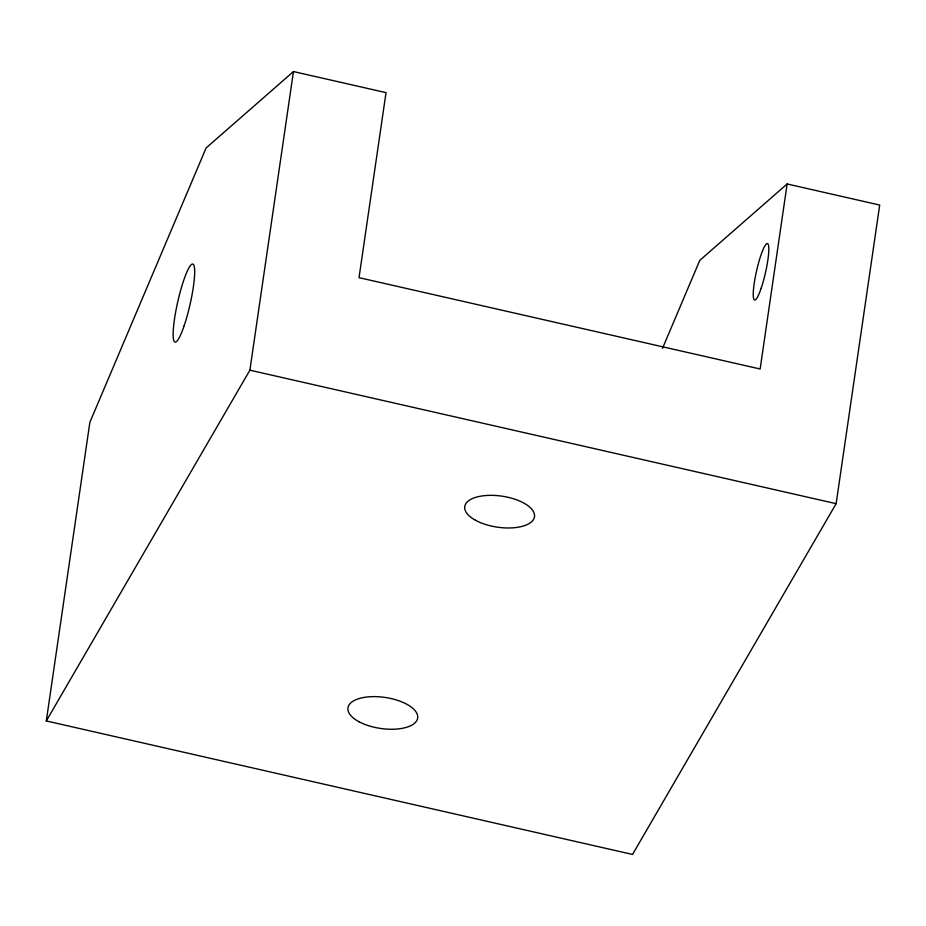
<?xml version="1.0" encoding="UTF-8"?>
<svg xmlns="http://www.w3.org/2000/svg" width="926" height="926" viewBox="0 0 926 926"><rect width="100%" height="100%" fill="white"/><g stroke="black" fill="none" stroke-linecap="round" stroke-linejoin="round"><path stroke-width="1.39" d="M46.3 720.949L89.868 422.325L206.104 147.963L293.461 71.557L386.026 92.635L359.033 277.661L760.142 368.999L787.135 183.973L879.7 205.051L836.132 503.675L632.539 854.443L46.3 720.949L249.893 370.18L293.461 71.557M662.541 348.28L699.778 260.38L787.135 183.973M249.893 370.18L836.132 503.675M184.17 325.697A40.05 6.297 -77.2 0 0 193.14 264.211A40.05 6.297 -77.2 0 0 174.435 319.458A40.05 6.297 -77.2 0 0 184.17 325.697M761.218 288.102A28.949 4.549 -77.2 0 0 767.7 243.665A28.949 4.549 -77.2 0 0 754.181 283.587A28.949 4.549 -77.2 0 0 761.218 288.102M359.114 721.794A35.246 15.673 8.3 0 0 416.908 720.382A35.246 15.673 8.3 0 0 372.414 696.641A35.246 15.673 8.3 0 0 359.114 721.794M475.432 520.238A35.246 15.673 8.3 0 0 533.573 519.382A35.246 15.673 8.3 0 0 489.889 495.341A35.246 15.673 8.3 0 0 475.432 520.238"/></g></svg>
